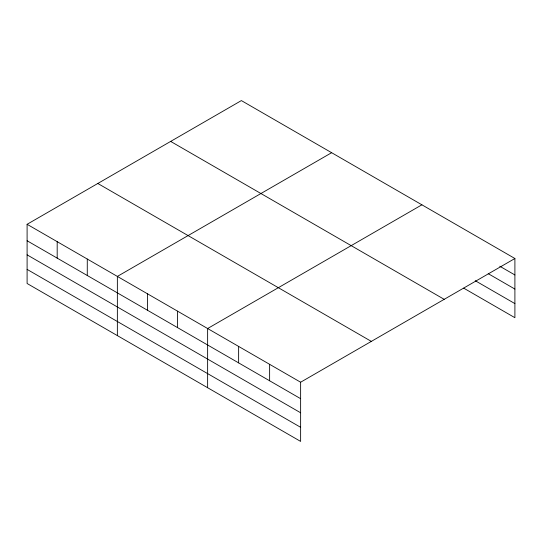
<?xml version="1.0" encoding="UTF-8"?>
<svg xmlns="http://www.w3.org/2000/svg" width="542" height="542" viewBox="0 0 542 542"><rect width="100%" height="100%" fill="white"/><g stroke="black" fill="none" stroke-linecap="round" stroke-linejoin="round"><path stroke-width="0.81" d="M27.1 224.3L300.627 382.218L300.627 441.412L27.1 283.493L27.1 224.3L241.373 100.588L514.9 258.507L514.9 317.7L463.715 288.148M331.636 152.702L117.363 276.413L117.363 335.606M421.9 204.815L207.627 328.527L207.627 387.72M300.627 382.218L514.9 258.507M499.758 266.224L514.9 274.963M488.227 273.669L514.9 289.069M475.246 280.709L514.9 303.601M170.662 141.415L444.189 299.333M97.811 183.474L371.338 341.392M27.1 240.756L300.627 398.675M27.1 254.855L300.627 412.78M27.1 269.388L300.627 427.306M269.625 364.319L269.625 380.775M238.629 346.426L238.629 362.883M177.539 311.155L177.539 327.612M147.451 293.784L147.451 310.241M87.276 259.042L87.276 275.499M57.188 241.671L57.188 258.127"/></g></svg>
